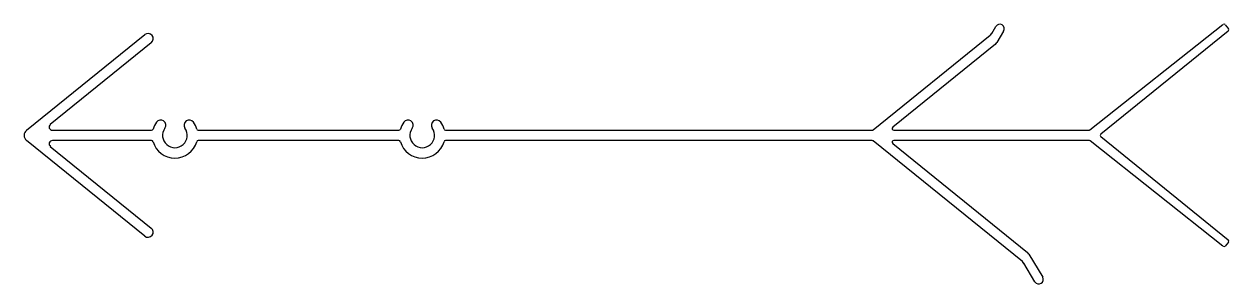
# Model space of a CAD drawing. Extents: x -88 to 97, y -2 to 38.
import ezdxf

# ---------------------------------------------------------------- set-up
doc = ezdxf.new("R2010")
doc.units = 0
doc.layers.add('1', color=4, linetype='CONTINUOUS')

msp = doc.modelspace()

# ---------------------------------------------------------------- linework, layer by layer
at = {"layer": '1', "color": 7}
for p, q in [((60.65, 36.25), (61.27, 37.31)), ((75.77, 21.38), (96.26, 37.62)), ((96.61, 37.58), (97.11, 36.96)), ((-88.04, 21.3), (-69.83, 36.05)), ((42.38, 21.38), (60.42, 35.99)), ((62.47, 36.59), (61.42, 34.82)), ((97.08, 36.61), (77.45, 20.72)), ((-68.82, 34.8), (-84.37, 22.21)), ((61.2, 34.56), (45.4, 21.77)), ((-84.05, 21.32), (-68.78, 21.32)), ((-61.58, 21.32), (-30.68, 21.32)), ((-23.48, 21.32), (42.22, 21.32)), ((45.56, 21.32), (75.62, 21.32)), ((-69.83, 5), (-88.04, 19.75)), ((-84.37, 18.83), (-68.82, 6.24)), ((-68.78, 19.72), (-84.05, 19.72)), ((-30.68, 19.72), (-61.58, 19.72)), ((42.22, 19.72), (-23.48, 19.72)), ((65.36, 1.06), (42.38, 19.67)), ((45.4, 19.28), (66.13, 2.49)), ((75.62, 19.72), (45.56, 19.72)), ((96.26, 3.42), (75.78, 19.67)), ((77.45, 20.33), (97.08, 4.43)), ((97.11, 4.08), (96.61, 3.46)), ((66.36, 2.23), (68.49, -1.31)), ((67.29, -2.04), (65.59, 0.8))]:
    msp.add_line(p, q, dxfattribs=at)
for centre, radius, start, end in [((61.87, 36.95), 0.7, 329, 149), ((96.42, 37.43), 0.25, 39, 128.4268), ((-69.32, 35.43), 0.8, 309, 129), ((59.8, 36.77), 1, 309, 329), ((96.92, 36.8), 0.25, 309, 39), ((60.57, 35.33), 1, 309, 329), ((-65.18, 20.52), 3.5, 144.5691, 163.7398), ((-67.38, 22.09), 0.8, 324.5691, 144.5691), ((-62.98, 22.09), 0.8, 35.4309, 215.4309), ((-65.18, 20.52), 3.5, 16.2602, 35.4309), ((-27.08, 20.52), 3.5, 144.5691, 163.7398), ((-29.28, 22.09), 0.8, 324.5691, 144.5691), ((-24.88, 22.09), 0.8, 35.4309, 215.4309), ((-27.08, 20.52), 3.5, 16.2602, 35.4309), ((-87.41, 20.52), 1, 129, 231), ((-84.05, 21.82), 0.5, 129, 270), ((-68.78, 21.57), 0.25, 270, 343.7398), ((-65.18, 20.52), 1.9, 144.5691, 35.4309), ((-61.58, 21.57), 0.25, 196.2602, 270), ((-30.68, 21.57), 0.25, 270, 343.7398), ((-27.08, 20.52), 1.9, 144.5691, 35.4309), ((-23.48, 21.57), 0.25, 196.2602, 270), ((42.22, 21.57), 0.25, 270, 309), ((45.56, 21.57), 0.25, 129, 270), ((75.62, 21.57), 0.25, 270, 308.4168), ((77.61, 20.52), 0.253, 129, 231), ((-84.05, 19.22), 0.5, 90, 231), ((-68.78, 19.47), 0.25, 16.2602, 90), ((-65.18, 20.52), 3.5, 196.2602, 343.7398), ((-61.58, 19.47), 0.25, 90, 163.7398), ((-30.68, 19.47), 0.25, 16.2602, 90), ((-27.08, 20.52), 3.5, 196.2602, 343.7398), ((-23.48, 19.47), 0.25, 90, 163.7398), ((42.22, 19.47), 0.25, 51, 90), ((45.56, 19.47), 0.25, 90, 231), ((75.62, 19.47), 0.253, 51.5832, 90), ((-69.32, 5.62), 0.8, 231, 51), ((96.92, 4.24), 0.25, 321, 51), ((65.5, 1.71), 1, 31, 51), ((96.42, 3.62), 0.25, 231.5732, 321), ((64.73, 0.28), 1, 31, 51), ((67.89, -1.68), 0.7, 211, 31)]:
    msp.add_arc(centre, radius, start, end, dxfattribs=at)

doc.saveas('drawing.dxf')
